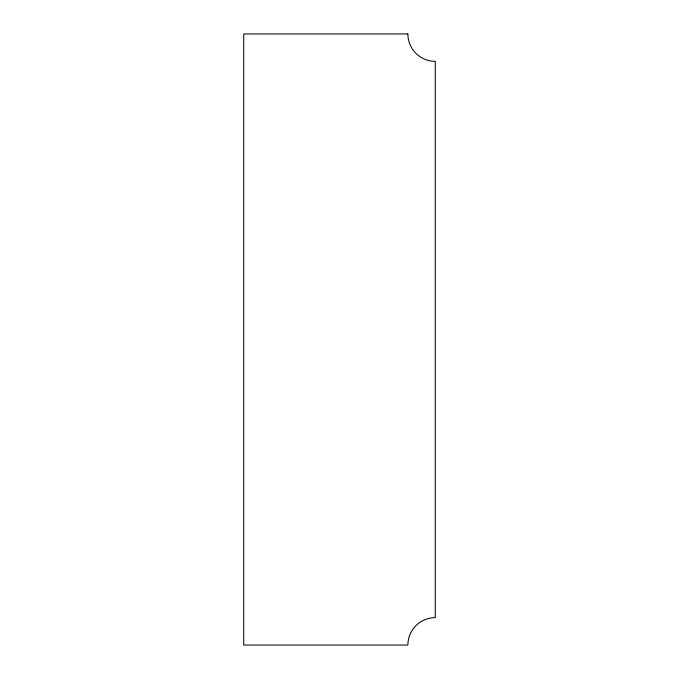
<?xml version="1.0" encoding="UTF-8"?>
<svg xmlns="http://www.w3.org/2000/svg" width="679" height="679" viewBox="0 0 679 679"><rect width="100%" height="100%" fill="white"/><g stroke="black" fill="none" stroke-linecap="round" stroke-linejoin="round"><path stroke-width="1.02" d="M407.875 33.95L243.727 33.95L243.727 645.05L407.875 645.05A27.406 27.406 0 0 1 435.273 617.644L435.273 61.356A27.406 27.406 0 0 1 407.875 33.95"/></g></svg>
